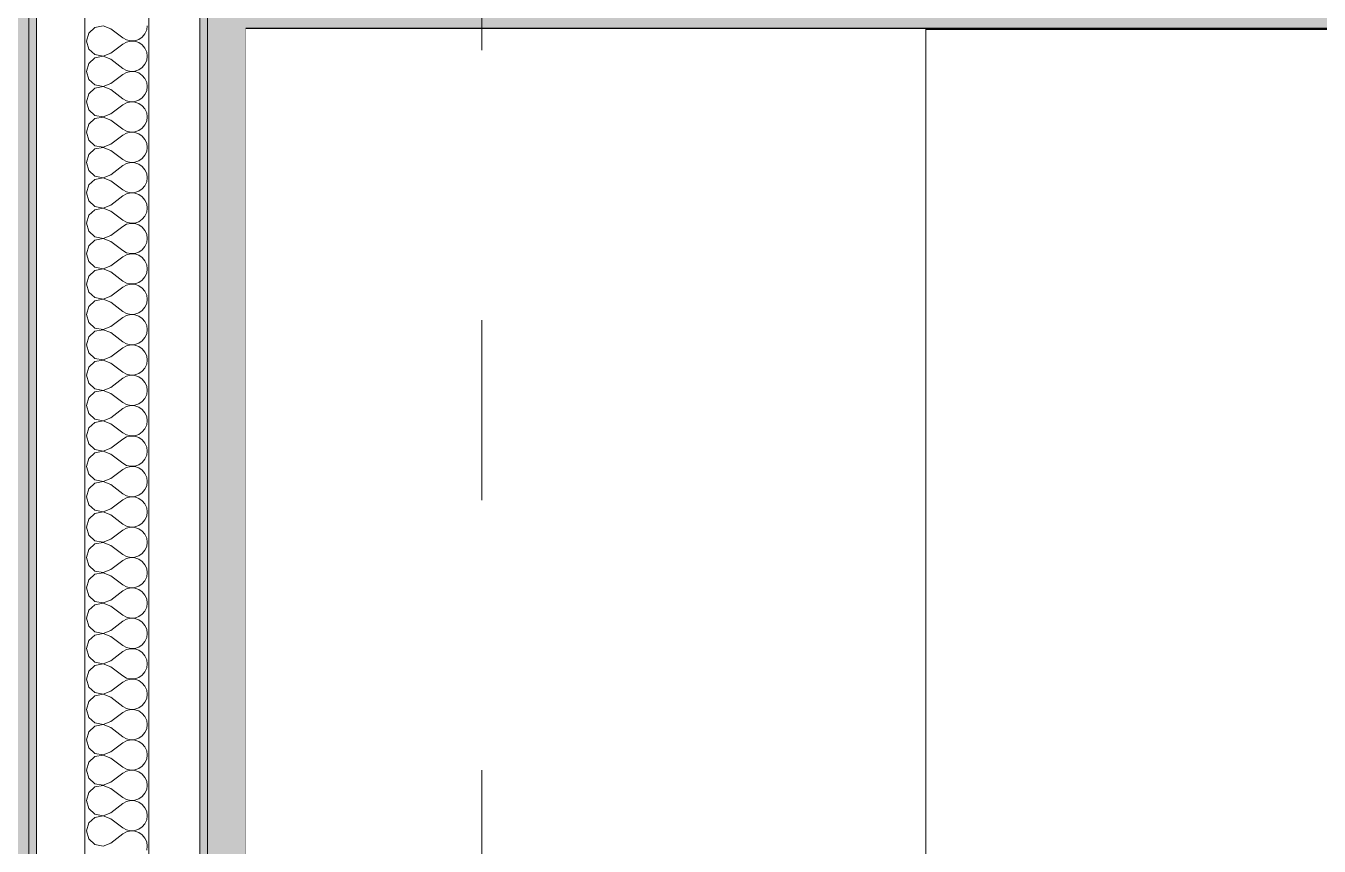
# Model space of a CAD drawing. Header units: millimetres. Extents: x -48147 to 1436659, y -488302 to 18123.
# Drawn here: x 1419576 to 1420082, y -476328 to -476007 of the extents above; entities that cross this region are included whole.
import ezdxf
from ezdxf.enums import TextEntityAlignment as Align

# ---------------------------------------------------------------- set-up
doc = ezdxf.new("R2010")
doc.units = ezdxf.units.MM
doc.header["$MEASUREMENT"] = 0
doc.linetypes.add('Double Dashed', pattern=[546.805537, 264.583325, -105.833328, 70.555556, -105.833328])
doc.linetypes.add('Wipeout_Contour', pattern=[1000, 0, -1000])
for name, color, linetype in [('A-25-M_Wall_Int', 7, 'Continuous'), ('New_A-15-MG_Structural_Grid_Phase_2', 7, 'Continuous'), ('New_A-20-M_Ceiling', 7, 'Continuous'), ('New_A-25-M_Wall_Int', 7, 'Continuous')]:
    doc.layers.add(name, color=color, linetype=linetype)
doc.layers.add('A-25-M_Wall_Int_Pen_No__87', color=8, linetype='Continuous', lineweight=20)
doc.layers.add('New_A-25-M_Wall_Int_Pen_No__1', color=7, linetype='Continuous', lineweight=13)
for name, color, linetype, lineweight, true_color in [('New_A-15-MG_Structural_Grid_Phase_2_Pen_No__222', 7, 'Continuous', 13, 0x65af33), ('New_A-20-M_Ceiling_Pen_No__107', 7, 'Continuous', 15, 0xa6a6a6), ('New_A-20-M_Ceiling_Pen_No__29', 7, 'Continuous', 50, 0x2a2a2a), ('New_A-25-M_Wall_Int_Pen_No__107', 7, 'Continuous', 15, 0xa6a6a6)]:
    doc.layers.add(name, color=color, linetype=linetype, lineweight=lineweight, true_color=true_color)
doc.styles.add('GENERATED_STYLE_2', font='')
doc.styles.get('GENERATED_STYLE_2').set_extended_font_data('Swis721 BT')

# ---------------------------------------------------------------- blocks, each defined once
blk = doc.blocks.new('Section Elem_308_2', base_point=(1424163.9, -483032.8))
at = {"layer": 'New_A-20-M_Ceiling_Pen_No__107', "linetype": 'Continuous'}
blk.add_hatch(color=256, dxfattribs=at).paths.add_polyline_path([(1430490.16, -475982.8), (1419662.12, -475982.8), (1419662.12, -476007.8), (1430490.16, -476007.8)])
at = {"layer": 'New_A-20-M_Ceiling_Pen_No__29', "linetype": 'Continuous'}
blk.add_line((1430490.16, -476007.8), (1419662.12, -476007.8), dxfattribs=at)
blk = doc.blocks.new('*X360', base_point=(1424163.9, -483032.8))
at = {"layer": 'New_A-25-M_Wall_Int_Pen_No__107', "linetype": 'Continuous'}
for p, q in [((1419600.6, -476009.43), (1419599.71, -476012.56)), ((1419603, -476007.23), (1419600.6, -476009.43)), ((1419606.2, -476006.63), (1419603, -476007.23)), ((1419609.24, -476007.8), (1419606.2, -476006.63)), ((1419609.24, -476007.8), (1419614, -476011.37)), ((1419621.59, -476011), (1419622.63, -476009.74)), ((1419622.63, -476009.74), (1419623.3, -476008.23)), ((1419623.3, -476008.23), (1419623.52, -476006.61)), ((1419599.71, -476012.56), (1419600.6, -476015.69)), ((1419609.24, -476017.32), (1419614, -476013.75)), ((1419614, -476011.37), (1419615.44, -476012.16)), ((1419615.44, -476012.95), (1419614, -476013.75)), ((1419615.44, -476012.16), (1419617.04, -476012.53)), ((1419617.04, -476012.58), (1419615.44, -476012.95)), ((1419617.04, -476012.53), (1419618.68, -476012.46)), ((1419618.68, -476012.66), (1419617.04, -476012.58)), ((1419618.68, -476012.46), (1419620.23, -476011.93)), ((1419620.23, -476013.19), (1419618.68, -476012.66)), ((1419620.23, -476011.93), (1419621.59, -476011)), ((1419621.59, -476014.12), (1419620.23, -476013.19)), ((1419622.63, -476015.38), (1419621.59, -476014.12)), ((1419623.3, -476016.88), (1419622.63, -476015.38)), ((1419600.6, -476015.69), (1419603, -476017.88)), ((1419603, -476019.14), (1419600.6, -476021.33)), ((1419603, -476017.88), (1419606.2, -476018.49)), ((1419606.2, -476018.54), (1419603, -476019.14)), ((1419606.2, -476018.49), (1419609.24, -476017.32)), ((1419609.24, -476019.7), (1419606.2, -476018.54)), ((1419609.24, -476019.7), (1419614, -476023.27)), ((1419622.63, -476021.64), (1419623.3, -476020.14)), ((1419623.52, -476018.51), (1419623.3, -476016.88)), ((1419623.3, -476020.14), (1419623.52, -476018.51)), ((1419600.6, -476021.33), (1419599.71, -476024.46)), ((1419599.71, -476024.46), (1419600.6, -476027.59)), ((1419614, -476023.27), (1419615.44, -476024.07)), ((1419615.44, -476024.86), (1419614, -476025.65)), ((1419615.44, -476024.07), (1419617.04, -476024.44)), ((1419617.04, -476024.49), (1419615.44, -476024.86)), ((1419617.04, -476024.44), (1419618.68, -476024.36)), ((1419618.68, -476024.57), (1419617.04, -476024.49)), ((1419618.68, -476024.36), (1419620.23, -476023.84)), ((1419620.23, -476025.09), (1419618.68, -476024.57)), ((1419620.23, -476023.84), (1419621.59, -476022.91)), ((1419621.59, -476026.02), (1419620.23, -476025.09)), ((1419621.59, -476022.91), (1419622.63, -476021.64)), ((1419600.6, -476027.59), (1419603, -476029.79)), ((1419603, -476029.79), (1419606.2, -476030.39)), ((1419606.2, -476030.44), (1419603, -476031.04)), ((1419606.2, -476030.39), (1419609.24, -476029.23)), ((1419609.24, -476031.61), (1419606.2, -476030.44)), ((1419609.24, -476029.23), (1419614, -476025.65)), ((1419622.63, -476027.29), (1419621.59, -476026.02)), ((1419623.3, -476028.79), (1419622.63, -476027.29)), ((1419623.52, -476030.42), (1419623.3, -476028.79)), ((1419623.3, -476032.04), (1419623.52, -476030.42)), ((1419600.6, -476033.24), (1419599.71, -476036.37)), ((1419603, -476031.04), (1419600.6, -476033.24)), ((1419609.24, -476031.61), (1419614, -476035.18)), ((1419614, -476035.18), (1419615.44, -476035.97)), ((1419618.68, -476036.26), (1419620.23, -476035.74)), ((1419620.23, -476035.74), (1419621.59, -476034.81)), ((1419621.59, -476034.81), (1419622.63, -476033.55)), ((1419622.63, -476033.55), (1419623.3, -476032.04)), ((1419599.71, -476036.37), (1419600.6, -476039.5)), ((1419600.6, -476039.5), (1419603, -476041.69)), ((1419609.24, -476041.13), (1419614, -476037.56)), ((1419615.44, -476036.76), (1419614, -476037.56)), ((1419615.44, -476035.97), (1419617.04, -476036.34)), ((1419617.04, -476036.39), (1419615.44, -476036.76)), ((1419617.04, -476036.34), (1419618.68, -476036.26)), ((1419618.68, -476036.47), (1419617.04, -476036.39)), ((1419620.23, -476037), (1419618.68, -476036.47)), ((1419621.59, -476037.93), (1419620.23, -476037)), ((1419622.63, -476039.19), (1419621.59, -476037.93)), ((1419623.3, -476040.69), (1419622.63, -476039.19)), ((1419623.52, -476042.32), (1419623.3, -476040.69)), ((1419600.6, -476045.14), (1419599.71, -476048.27)), ((1419603, -476042.95), (1419600.6, -476045.14)), ((1419603, -476041.69), (1419606.2, -476042.3)), ((1419606.2, -476042.34), (1419603, -476042.95)), ((1419606.2, -476042.3), (1419609.24, -476041.13)), ((1419609.24, -476043.51), (1419606.2, -476042.34)), ((1419609.24, -476043.51), (1419614, -476047.08)), ((1419621.59, -476046.71), (1419622.63, -476045.45)), ((1419622.63, -476045.45), (1419623.3, -476043.95)), ((1419623.3, -476043.95), (1419623.52, -476042.32)), ((1419599.71, -476048.27), (1419600.6, -476051.4)), ((1419609.24, -476053.04), (1419614, -476049.46)), ((1419614, -476047.08), (1419615.44, -476047.88)), ((1419615.44, -476048.67), (1419614, -476049.46)), ((1419615.44, -476047.88), (1419617.04, -476048.25)), ((1419617.04, -476048.3), (1419615.44, -476048.67)), ((1419617.04, -476048.25), (1419618.68, -476048.17)), ((1419618.68, -476048.38), (1419617.04, -476048.3)), ((1419618.68, -476048.17), (1419620.23, -476047.64)), ((1419620.23, -476048.9), (1419618.68, -476048.38)), ((1419620.23, -476047.64), (1419621.59, -476046.71)), ((1419621.59, -476049.83), (1419620.23, -476048.9)), ((1419622.63, -476051.1), (1419621.59, -476049.83)), ((1419600.6, -476051.4), (1419603, -476053.6)), ((1419603, -476054.85), (1419600.6, -476057.05)), ((1419603, -476053.6), (1419606.2, -476054.2)), ((1419606.2, -476054.25), (1419603, -476054.85)), ((1419606.2, -476054.2), (1419609.24, -476053.04)), ((1419609.24, -476055.42), (1419606.2, -476054.25)), ((1419609.24, -476055.42), (1419614, -476058.99)), ((1419623.3, -476052.6), (1419622.63, -476051.1)), ((1419622.63, -476057.35), (1419623.3, -476055.85)), ((1419623.52, -476054.23), (1419623.3, -476052.6)), ((1419623.3, -476055.85), (1419623.52, -476054.23)), ((1419600.6, -476057.05), (1419599.71, -476060.18)), ((1419599.71, -476060.18), (1419600.6, -476063.31)), ((1419614, -476058.99), (1419615.44, -476059.78)), ((1419615.44, -476060.57), (1419614, -476061.37)), ((1419615.44, -476059.78), (1419617.04, -476060.15)), ((1419617.04, -476060.2), (1419615.44, -476060.57)), ((1419617.04, -476060.15), (1419618.68, -476060.07)), ((1419618.68, -476060.28), (1419617.04, -476060.2)), ((1419618.68, -476060.07), (1419620.23, -476059.55)), ((1419620.23, -476060.81), (1419618.68, -476060.28)), ((1419620.23, -476059.55), (1419621.59, -476058.62)), ((1419621.59, -476061.74), (1419620.23, -476060.81)), ((1419621.59, -476058.62), (1419622.63, -476057.35)), ((1419600.6, -476063.31), (1419603, -476065.5)), ((1419603, -476065.5), (1419606.2, -476066.11)), ((1419606.2, -476066.15), (1419603, -476066.76)), ((1419606.2, -476066.11), (1419609.24, -476064.94)), ((1419609.24, -476067.32), (1419606.2, -476066.15)), ((1419609.24, -476064.94), (1419614, -476061.37)), ((1419622.63, -476063), (1419621.59, -476061.74)), ((1419623.3, -476064.5), (1419622.63, -476063)), ((1419623.52, -476066.13), (1419623.3, -476064.5)), ((1419623.3, -476067.76), (1419623.52, -476066.13)), ((1419600.6, -476068.95), (1419599.71, -476072.08)), ((1419603, -476066.76), (1419600.6, -476068.95)), ((1419609.24, -476067.32), (1419614, -476070.89)), ((1419614, -476070.89), (1419615.44, -476071.69)), ((1419620.23, -476071.45), (1419621.59, -476070.52)), ((1419621.59, -476070.52), (1419622.63, -476069.26)), ((1419622.63, -476069.26), (1419623.3, -476067.76)), ((1419599.71, -476072.08), (1419600.6, -476075.21)), ((1419600.6, -476075.21), (1419603, -476077.41)), ((1419609.24, -476076.84), (1419614, -476073.27)), ((1419615.44, -476072.48), (1419614, -476073.27)), ((1419615.44, -476071.69), (1419617.04, -476072.06)), ((1419617.04, -476072.11), (1419615.44, -476072.48)), ((1419617.04, -476072.06), (1419618.68, -476071.98)), ((1419618.68, -476072.19), (1419617.04, -476072.11)), ((1419618.68, -476071.98), (1419620.23, -476071.45)), ((1419620.23, -476072.71), (1419618.68, -476072.19)), ((1419621.59, -476073.64), (1419620.23, -476072.71)), ((1419622.63, -476074.91), (1419621.59, -476073.64)), ((1419623.3, -476076.41), (1419622.63, -476074.91)), ((1419600.6, -476080.86), (1419599.71, -476083.99)), ((1419603, -476078.66), (1419600.6, -476080.86)), ((1419603, -476077.41), (1419606.2, -476078.01)), ((1419606.2, -476078.06), (1419603, -476078.66)), ((1419606.2, -476078.01), (1419609.24, -476076.84)), ((1419609.24, -476079.23), (1419606.2, -476078.06)), ((1419609.24, -476079.23), (1419614, -476082.8)), ((1419621.59, -476082.43), (1419622.63, -476081.16)), ((1419622.63, -476081.16), (1419623.3, -476079.66)), ((1419623.52, -476078.04), (1419623.3, -476076.41)), ((1419623.3, -476079.66), (1419623.52, -476078.04)), ((1419599.71, -476083.99), (1419600.6, -476087.12)), ((1419609.24, -476088.75), (1419614, -476085.18)), ((1419614, -476082.8), (1419615.44, -476083.59)), ((1419615.44, -476084.38), (1419614, -476085.18)), ((1419615.44, -476083.59), (1419617.04, -476083.96)), ((1419617.04, -476084.01), (1419615.44, -476084.38)), ((1419617.04, -476083.96), (1419618.68, -476083.88)), ((1419618.68, -476084.09), (1419617.04, -476084.01)), ((1419618.68, -476083.88), (1419620.23, -476083.36)), ((1419620.23, -476084.62), (1419618.68, -476084.09)), ((1419620.23, -476083.36), (1419621.59, -476082.43)), ((1419621.59, -476085.55), (1419620.23, -476084.62)), ((1419622.63, -476086.81), (1419621.59, -476085.55)), ((1419600.6, -476087.12), (1419603, -476089.31)), ((1419603, -476090.57), (1419600.6, -476092.76)), ((1419603, -476089.31), (1419606.2, -476089.92)), ((1419606.2, -476089.96), (1419603, -476090.57)), ((1419606.2, -476089.92), (1419609.24, -476088.75)), ((1419609.24, -476091.13), (1419606.2, -476089.96)), ((1419609.24, -476091.13), (1419614, -476094.7)), ((1419623.3, -476088.31), (1419622.63, -476086.81)), ((1419623.52, -476089.94), (1419623.3, -476088.31)), ((1419623.3, -476091.57), (1419623.52, -476089.94)), ((1419600.6, -476092.76), (1419599.71, -476095.89)), ((1419599.71, -476095.89), (1419600.6, -476099.02)), ((1419614, -476094.7), (1419615.44, -476095.5)), ((1419615.44, -476096.29), (1419614, -476097.08)), ((1419615.44, -476095.5), (1419617.04, -476095.87)), ((1419617.04, -476095.92), (1419615.44, -476096.29)), ((1419617.04, -476095.87), (1419618.68, -476095.79)), ((1419618.68, -476096), (1419617.04, -476095.92)), ((1419618.68, -476095.79), (1419620.23, -476095.26)), ((1419620.23, -476096.52), (1419618.68, -476096)), ((1419620.23, -476095.26), (1419621.59, -476094.33)), ((1419621.59, -476097.45), (1419620.23, -476096.52)), ((1419621.59, -476094.33), (1419622.63, -476093.07)), ((1419622.63, -476093.07), (1419623.3, -476091.57)), ((1419600.6, -476099.02), (1419603, -476101.22)), ((1419603, -476101.22), (1419606.2, -476101.82)), ((1419606.2, -476101.82), (1419609.24, -476100.65)), ((1419609.24, -476100.65), (1419614, -476097.08)), ((1419622.63, -476098.72), (1419621.59, -476097.45)), ((1419623.3, -476100.22), (1419622.63, -476098.72)), ((1419623.52, -476101.84), (1419623.3, -476100.22)), ((1419600.6, -476104.67), (1419599.71, -476107.8)), ((1419603, -476102.47), (1419600.6, -476104.67)), ((1419606.2, -476101.87), (1419603, -476102.47)), ((1419609.24, -476103.04), (1419606.2, -476101.87)), ((1419609.24, -476103.04), (1419614, -476106.61)), ((1419614, -476106.61), (1419615.44, -476107.4)), ((1419620.23, -476107.17), (1419621.59, -476106.24)), ((1419621.59, -476106.24), (1419622.63, -476104.97)), ((1419622.63, -476104.97), (1419623.3, -476103.47)), ((1419623.3, -476103.47), (1419623.52, -476101.84)), ((1419599.71, -476107.8), (1419600.6, -476110.93)), ((1419600.6, -476110.93), (1419603, -476113.12)), ((1419609.24, -476112.56), (1419614, -476108.99)), ((1419615.44, -476108.19), (1419614, -476108.99)), ((1419615.44, -476107.4), (1419617.04, -476107.77)), ((1419617.04, -476107.82), (1419615.44, -476108.19)), ((1419617.04, -476107.77), (1419618.68, -476107.69)), ((1419618.68, -476107.9), (1419617.04, -476107.82)), ((1419618.68, -476107.69), (1419620.23, -476107.17)), ((1419620.23, -476108.43), (1419618.68, -476107.9)), ((1419621.59, -476109.36), (1419620.23, -476108.43)), ((1419622.63, -476110.62), (1419621.59, -476109.36)), ((1419623.3, -476112.12), (1419622.63, -476110.62)), ((1419600.6, -476116.57), (1419599.71, -476119.7)), ((1419603, -476114.38), (1419600.6, -476116.57)), ((1419603, -476113.12), (1419606.2, -476113.73)), ((1419606.2, -476113.77), (1419603, -476114.38)), ((1419606.2, -476113.73), (1419609.24, -476112.56)), ((1419609.24, -476114.94), (1419606.2, -476113.77)), ((1419609.24, -476114.94), (1419614, -476118.51)), ((1419622.63, -476116.88), (1419623.3, -476115.38)), ((1419623.52, -476113.75), (1419623.3, -476112.12)), ((1419623.3, -476115.38), (1419623.52, -476113.75)), ((1419599.71, -476119.7), (1419600.6, -476122.83)), ((1419609.24, -476124.46), (1419614, -476120.89)), ((1419614, -476118.51), (1419615.44, -476119.31)), ((1419615.44, -476120.1), (1419614, -476120.89)), ((1419615.44, -476119.31), (1419617.04, -476119.68)), ((1419617.04, -476119.73), (1419615.44, -476120.1)), ((1419617.04, -476119.68), (1419618.68, -476119.6)), ((1419618.68, -476119.81), (1419617.04, -476119.73)), ((1419618.68, -476119.6), (1419620.23, -476119.07)), ((1419620.23, -476120.33), (1419618.68, -476119.81)), ((1419620.23, -476119.07), (1419621.59, -476118.14)), ((1419621.59, -476121.26), (1419620.23, -476120.33)), ((1419621.59, -476118.14), (1419622.63, -476116.88)), ((1419622.63, -476122.52), (1419621.59, -476121.26)), ((1419600.6, -476122.83), (1419603, -476125.03)), ((1419603, -476126.28), (1419600.6, -476128.48)), ((1419603, -476125.03), (1419606.2, -476125.63)), ((1419606.2, -476125.68), (1419603, -476126.28)), ((1419606.2, -476125.63), (1419609.24, -476124.46)), ((1419609.24, -476126.84), (1419606.2, -476125.68)), ((1419609.24, -476126.84), (1419614, -476130.42)), ((1419623.3, -476124.03), (1419622.63, -476122.52)), ((1419623.52, -476125.65), (1419623.3, -476124.03)), ((1419623.3, -476127.28), (1419623.52, -476125.65)), ((1419600.6, -476128.48), (1419599.71, -476131.61)), ((1419599.71, -476131.61), (1419600.6, -476134.74)), ((1419614, -476130.42), (1419615.44, -476131.21)), ((1419615.44, -476132), (1419614, -476132.8)), ((1419615.44, -476131.21), (1419617.04, -476131.58)), ((1419617.04, -476131.63), (1419615.44, -476132)), ((1419617.04, -476131.58), (1419618.68, -476131.5)), ((1419618.68, -476131.71), (1419617.04, -476131.63)), ((1419618.68, -476131.5), (1419620.23, -476130.98)), ((1419620.23, -476132.23), (1419618.68, -476131.71)), ((1419620.23, -476130.98), (1419621.59, -476130.05)), ((1419621.59, -476130.05), (1419622.63, -476128.78)), ((1419622.63, -476128.78), (1419623.3, -476127.28)), ((1419600.6, -476134.74), (1419603, -476136.93)), ((1419603, -476136.93), (1419606.2, -476137.53)), ((1419606.2, -476137.53), (1419609.24, -476136.37)), ((1419609.24, -476136.37), (1419614, -476132.8)), ((1419621.59, -476133.16), (1419620.23, -476132.23)), ((1419622.63, -476134.43), (1419621.59, -476133.16)), ((1419623.3, -476135.93), (1419622.63, -476134.43)), ((1419623.52, -476137.56), (1419623.3, -476135.93)), ((1419600.6, -476140.38), (1419599.71, -476143.51)), ((1419603, -476138.19), (1419600.6, -476140.38)), ((1419606.2, -476137.58), (1419603, -476138.19)), ((1419609.24, -476138.75), (1419606.2, -476137.58)), ((1419609.24, -476138.75), (1419614, -476142.32)), ((1419620.23, -476142.88), (1419621.59, -476141.95)), ((1419621.59, -476141.95), (1419622.63, -476140.69)), ((1419622.63, -476140.69), (1419623.3, -476139.19)), ((1419623.3, -476139.19), (1419623.52, -476137.56)), ((1419599.71, -476143.51), (1419600.6, -476146.64)), ((1419600.6, -476146.64), (1419603, -476148.84)), ((1419609.24, -476148.27), (1419614, -476144.7)), ((1419614, -476142.32), (1419615.44, -476143.12)), ((1419615.44, -476143.91), (1419614, -476144.7)), ((1419615.44, -476143.12), (1419617.04, -476143.49)), ((1419617.04, -476143.54), (1419615.44, -476143.91)), ((1419617.04, -476143.49), (1419618.68, -476143.41)), ((1419618.68, -476143.61), (1419617.04, -476143.54)), ((1419618.68, -476143.41), (1419620.23, -476142.88)), ((1419620.23, -476144.14), (1419618.68, -476143.61)), ((1419621.59, -476145.07), (1419620.23, -476144.14)), ((1419622.63, -476146.33), (1419621.59, -476145.07)), ((1419623.3, -476147.84), (1419622.63, -476146.33)), ((1419603, -476150.09), (1419600.6, -476152.29)), ((1419603, -476148.84), (1419606.2, -476149.44)), ((1419606.2, -476149.49), (1419603, -476150.09)), ((1419606.2, -476149.44), (1419609.24, -476148.27)), ((1419609.24, -476150.65), (1419606.2, -476149.49)), ((1419609.24, -476150.65), (1419614, -476154.23)), ((1419622.63, -476152.59), (1419623.3, -476151.09)), ((1419623.52, -476149.46), (1419623.3, -476147.84)), ((1419623.3, -476151.09), (1419623.52, -476149.46)), ((1419600.6, -476152.29), (1419599.71, -476155.42)), ((1419599.71, -476155.42), (1419600.6, -476158.55)), ((1419609.24, -476160.18), (1419614, -476156.61)), ((1419614, -476154.23), (1419615.44, -476155.02)), ((1419615.44, -476155.81), (1419614, -476156.61)), ((1419615.44, -476155.02), (1419617.04, -476155.39)), ((1419617.04, -476155.44), (1419615.44, -476155.81)), ((1419617.04, -476155.39), (1419618.68, -476155.31)), ((1419618.68, -476155.52), (1419617.04, -476155.44)), ((1419618.68, -476155.31), (1419620.23, -476154.79)), ((1419620.23, -476156.04), (1419618.68, -476155.52)), ((1419620.23, -476154.79), (1419621.59, -476153.86)), ((1419621.59, -476156.97), (1419620.23, -476156.04)), ((1419621.59, -476153.86), (1419622.63, -476152.59)), ((1419622.63, -476158.24), (1419621.59, -476156.97)), ((1419600.6, -476158.55), (1419603, -476160.74)), ((1419603, -476162), (1419600.6, -476164.19)), ((1419603, -476160.74), (1419606.2, -476161.34)), ((1419606.2, -476161.39), (1419603, -476162)), ((1419606.2, -476161.34), (1419609.24, -476160.18)), ((1419609.24, -476162.56), (1419606.2, -476161.39)), ((1419623.3, -476159.74), (1419622.63, -476158.24)), ((1419623.52, -476161.37), (1419623.3, -476159.74)), ((1419623.3, -476162.99), (1419623.52, -476161.37)), ((1419600.6, -476164.19), (1419599.71, -476167.32)), ((1419599.71, -476167.32), (1419600.6, -476170.45)), ((1419609.24, -476162.56), (1419614, -476166.13)), ((1419614, -476166.13), (1419615.44, -476166.92)), ((1419615.44, -476166.92), (1419617.04, -476167.3)), ((1419617.04, -476167.34), (1419615.44, -476167.72)), ((1419617.04, -476167.3), (1419618.68, -476167.22)), ((1419618.68, -476167.42), (1419617.04, -476167.34)), ((1419618.68, -476167.22), (1419620.23, -476166.69)), ((1419620.23, -476167.95), (1419618.68, -476167.42)), ((1419620.23, -476166.69), (1419621.59, -476165.76)), ((1419621.59, -476165.76), (1419622.63, -476164.5)), ((1419622.63, -476164.5), (1419623.3, -476162.99)), ((1419600.6, -476170.45), (1419603, -476172.64)), ((1419606.2, -476173.25), (1419609.24, -476172.08)), ((1419609.24, -476172.08), (1419614, -476168.51)), ((1419615.44, -476167.72), (1419614, -476168.51)), ((1419621.59, -476168.88), (1419620.23, -476167.95)), ((1419622.63, -476170.14), (1419621.59, -476168.88)), ((1419623.3, -476171.65), (1419622.63, -476170.14)), ((1419623.52, -476173.27), (1419623.3, -476171.65)), ((1419600.6, -476176.1), (1419599.71, -476179.23)), ((1419603, -476173.9), (1419600.6, -476176.1)), ((1419603, -476172.64), (1419606.2, -476173.25)), ((1419606.2, -476173.3), (1419603, -476173.9)), ((1419609.24, -476174.46), (1419606.2, -476173.3)), ((1419609.24, -476174.46), (1419614, -476178.04)), ((1419621.59, -476177.67), (1419622.63, -476176.4)), ((1419622.63, -476176.4), (1419623.3, -476174.9)), ((1419623.3, -476174.9), (1419623.52, -476173.27)), ((1419599.71, -476179.23), (1419600.6, -476182.35)), ((1419600.6, -476182.35), (1419603, -476184.55)), ((1419609.24, -476183.99), (1419614, -476180.42)), ((1419614, -476178.04), (1419615.44, -476178.83)), ((1419615.44, -476179.62), (1419614, -476180.42)), ((1419615.44, -476178.83), (1419617.04, -476179.2)), ((1419617.04, -476179.25), (1419615.44, -476179.62)), ((1419617.04, -476179.2), (1419618.68, -476179.12)), ((1419618.68, -476179.33), (1419617.04, -476179.25)), ((1419618.68, -476179.12), (1419620.23, -476178.6)), ((1419620.23, -476179.85), (1419618.68, -476179.33)), ((1419620.23, -476178.6), (1419621.59, -476177.67)), ((1419621.59, -476180.78), (1419620.23, -476179.85)), ((1419622.63, -476182.05), (1419621.59, -476180.78)), ((1419623.3, -476183.55), (1419622.63, -476182.05)), ((1419603, -476185.81), (1419600.6, -476188)), ((1419603, -476184.55), (1419606.2, -476185.15)), ((1419606.2, -476185.2), (1419603, -476185.81)), ((1419606.2, -476185.15), (1419609.24, -476183.99)), ((1419609.24, -476186.37), (1419606.2, -476185.2)), ((1419609.24, -476186.37), (1419614, -476189.94)), ((1419622.63, -476188.31), (1419623.3, -476186.8)), ((1419623.52, -476185.18), (1419623.3, -476183.55)), ((1419623.3, -476186.8), (1419623.52, -476185.18)), ((1419600.6, -476188), (1419599.71, -476191.13)), ((1419599.71, -476191.13), (1419600.6, -476194.26)), ((1419609.24, -476195.89), (1419614, -476192.32)), ((1419614, -476189.94), (1419615.44, -476190.73)), ((1419615.44, -476191.53), (1419614, -476192.32)), ((1419615.44, -476190.73), (1419617.04, -476191.11)), ((1419617.04, -476191.15), (1419615.44, -476191.53)), ((1419617.04, -476191.11), (1419618.68, -476191.03)), ((1419618.68, -476191.23), (1419617.04, -476191.15)), ((1419618.68, -476191.03), (1419620.23, -476190.5)), ((1419620.23, -476191.76), (1419618.68, -476191.23)), ((1419620.23, -476190.5), (1419621.59, -476189.57)), ((1419621.59, -476192.69), (1419620.23, -476191.76)), ((1419621.59, -476189.57), (1419622.63, -476188.31)), ((1419622.63, -476193.95), (1419621.59, -476192.69)), ((1419600.6, -476194.26), (1419603, -476196.45)), ((1419603, -476197.71), (1419600.6, -476199.91)), ((1419603, -476196.45), (1419606.2, -476197.06)), ((1419606.2, -476197.11), (1419603, -476197.71)), ((1419606.2, -476197.06), (1419609.24, -476195.89)), ((1419609.24, -476198.27), (1419606.2, -476197.11)), ((1419623.3, -476195.46), (1419622.63, -476193.95)), ((1419623.52, -476197.08), (1419623.3, -476195.46)), ((1419623.3, -476198.71), (1419623.52, -476197.08)), ((1419600.6, -476199.91), (1419599.71, -476203.04)), ((1419609.24, -476198.27), (1419614, -476201.84)), ((1419614, -476201.84), (1419615.44, -476202.64)), ((1419615.44, -476202.64), (1419617.04, -476203.01)), ((1419618.68, -476202.93), (1419620.23, -476202.41)), ((1419620.23, -476202.41), (1419621.59, -476201.48)), ((1419621.59, -476201.48), (1419622.63, -476200.21)), ((1419622.63, -476200.21), (1419623.3, -476198.71)), ((1419599.71, -476203.04), (1419600.6, -476206.16)), ((1419600.6, -476206.16), (1419603, -476208.36)), ((1419606.2, -476208.96), (1419609.24, -476207.8)), ((1419609.24, -476207.8), (1419614, -476204.23)), ((1419615.44, -476203.43), (1419614, -476204.23)), ((1419617.04, -476203.06), (1419615.44, -476203.43)), ((1419617.04, -476203.01), (1419618.68, -476202.93)), ((1419618.68, -476203.14), (1419617.04, -476203.06)), ((1419620.23, -476203.66), (1419618.68, -476203.14)), ((1419621.59, -476204.59), (1419620.23, -476203.66)), ((1419622.63, -476205.86), (1419621.59, -476204.59)), ((1419623.3, -476207.36), (1419622.63, -476205.86)), ((1419623.52, -476208.99), (1419623.3, -476207.36)), ((1419600.6, -476211.81), (1419599.71, -476214.94)), ((1419603, -476209.62), (1419600.6, -476211.81)), ((1419603, -476208.36), (1419606.2, -476208.96)), ((1419606.2, -476209.01), (1419603, -476209.62)), ((1419609.24, -476210.18), (1419606.2, -476209.01)), ((1419609.24, -476210.18), (1419614, -476213.75)), ((1419621.59, -476213.38), (1419622.63, -476212.12)), ((1419622.63, -476212.12), (1419623.3, -476210.61)), ((1419623.3, -476210.61), (1419623.52, -476208.99)), ((1419599.71, -476214.94), (1419600.6, -476218.07)), ((1419600.6, -476218.07), (1419603, -476220.26)), ((1419609.24, -476219.7), (1419614, -476216.13)), ((1419614, -476213.75), (1419615.44, -476214.54)), ((1419615.44, -476215.34), (1419614, -476216.13)), ((1419615.44, -476214.54), (1419617.04, -476214.92)), ((1419617.04, -476214.96), (1419615.44, -476215.34)), ((1419617.04, -476214.92), (1419618.68, -476214.84)), ((1419618.68, -476215.04), (1419617.04, -476214.96)), ((1419618.68, -476214.84), (1419620.23, -476214.31)), ((1419620.23, -476215.57), (1419618.68, -476215.04)), ((1419620.23, -476214.31), (1419621.59, -476213.38)), ((1419621.59, -476216.5), (1419620.23, -476215.57)), ((1419622.63, -476217.76), (1419621.59, -476216.5)), ((1419623.3, -476219.27), (1419622.63, -476217.76)), ((1419603, -476221.52), (1419600.6, -476223.72)), ((1419603, -476220.26), (1419606.2, -476220.87)), ((1419606.2, -476220.92), (1419603, -476221.52)), ((1419606.2, -476220.87), (1419609.24, -476219.7)), ((1419609.24, -476222.08), (1419606.2, -476220.92)), ((1419609.24, -476222.08), (1419614, -476225.65)), ((1419622.63, -476224.02), (1419623.3, -476222.52)), ((1419623.52, -476220.89), (1419623.3, -476219.27)), ((1419623.3, -476222.52), (1419623.52, -476220.89)), ((1419600.6, -476223.72), (1419599.71, -476226.84)), ((1419599.71, -476226.84), (1419600.6, -476229.97)), ((1419609.24, -476231.61), (1419614, -476228.04)), ((1419614, -476225.65), (1419615.44, -476226.45)), ((1419615.44, -476227.24), (1419614, -476228.04)), ((1419615.44, -476226.45), (1419617.04, -476226.82)), ((1419617.04, -476226.87), (1419615.44, -476227.24)), ((1419617.04, -476226.82), (1419618.68, -476226.74)), ((1419618.68, -476226.95), (1419617.04, -476226.87)), ((1419618.68, -476226.74), (1419620.23, -476226.22)), ((1419620.23, -476227.47), (1419618.68, -476226.95)), ((1419620.23, -476226.22), (1419621.59, -476225.29)), ((1419621.59, -476228.4), (1419620.23, -476227.47)), ((1419621.59, -476225.29), (1419622.63, -476224.02)), ((1419600.6, -476229.97), (1419603, -476232.17)), ((1419603, -476232.17), (1419606.2, -476232.77)), ((1419606.2, -476232.82), (1419603, -476233.43)), ((1419606.2, -476232.77), (1419609.24, -476231.61)), ((1419609.24, -476233.99), (1419606.2, -476232.82)), ((1419622.63, -476229.67), (1419621.59, -476228.4)), ((1419623.3, -476231.17), (1419622.63, -476229.67)), ((1419623.52, -476232.8), (1419623.3, -476231.17)), ((1419623.3, -476234.42), (1419623.52, -476232.8)), ((1419600.6, -476235.62), (1419599.71, -476238.75)), ((1419603, -476233.43), (1419600.6, -476235.62)), ((1419609.24, -476233.99), (1419614, -476237.56)), ((1419614, -476237.56), (1419615.44, -476238.35)), ((1419615.44, -476238.35), (1419617.04, -476238.73)), ((1419618.68, -476238.65), (1419620.23, -476238.12)), ((1419620.23, -476238.12), (1419621.59, -476237.19)), ((1419621.59, -476237.19), (1419622.63, -476235.93)), ((1419622.63, -476235.93), (1419623.3, -476234.42)), ((1419599.71, -476238.75), (1419600.6, -476241.88)), ((1419600.6, -476241.88), (1419603, -476244.07)), ((1419609.24, -476243.51), (1419614, -476239.94)), ((1419615.44, -476239.15), (1419614, -476239.94)), ((1419617.04, -476238.77), (1419615.44, -476239.15)), ((1419617.04, -476238.73), (1419618.68, -476238.65)), ((1419618.68, -476238.85), (1419617.04, -476238.77)), ((1419620.23, -476239.38), (1419618.68, -476238.85)), ((1419621.59, -476240.31), (1419620.23, -476239.38)), ((1419622.63, -476241.57), (1419621.59, -476240.31)), ((1419623.3, -476243.08), (1419622.63, -476241.57)), ((1419623.52, -476244.7), (1419623.3, -476243.08)), ((1419600.6, -476247.52), (1419599.71, -476250.65)), ((1419603, -476245.33), (1419600.6, -476247.52)), ((1419603, -476244.07), (1419606.2, -476244.68)), ((1419606.2, -476244.73), (1419603, -476245.33)), ((1419606.2, -476244.68), (1419609.24, -476243.51)), ((1419609.24, -476245.89), (1419606.2, -476244.73)), ((1419609.24, -476245.89), (1419614, -476249.46)), ((1419621.59, -476249.1), (1419622.63, -476247.83)), ((1419622.63, -476247.83), (1419623.3, -476246.33)), ((1419623.3, -476246.33), (1419623.52, -476244.7)), ((1419599.71, -476250.65), (1419600.6, -476253.78)), ((1419609.24, -476255.42), (1419614, -476251.84)), ((1419614, -476249.46), (1419615.44, -476250.26)), ((1419615.44, -476251.05), (1419614, -476251.84)), ((1419615.44, -476250.26), (1419617.04, -476250.63)), ((1419617.04, -476250.68), (1419615.44, -476251.05)), ((1419617.04, -476250.63), (1419618.68, -476250.55)), ((1419618.68, -476250.76), (1419617.04, -476250.68)), ((1419618.68, -476250.55), (1419620.23, -476250.03)), ((1419620.23, -476251.28), (1419618.68, -476250.76)), ((1419620.23, -476250.03), (1419621.59, -476249.1)), ((1419621.59, -476252.21), (1419620.23, -476251.28)), ((1419622.63, -476253.48), (1419621.59, -476252.21)), ((1419623.3, -476254.98), (1419622.63, -476253.48)), ((1419600.6, -476253.78), (1419603, -476255.98)), ((1419603, -476257.23), (1419600.6, -476259.43)), ((1419603, -476255.98), (1419606.2, -476256.58)), ((1419606.2, -476256.63), (1419603, -476257.23)), ((1419606.2, -476256.58), (1419609.24, -476255.42)), ((1419609.24, -476257.8), (1419606.2, -476256.63)), ((1419609.24, -476257.8), (1419614, -476261.37)), ((1419622.63, -476259.74), (1419623.3, -476258.23)), ((1419623.52, -476256.61), (1419623.3, -476254.98)), ((1419623.3, -476258.23), (1419623.52, -476256.61)), ((1419600.6, -476259.43), (1419599.71, -476262.56)), ((1419599.71, -476262.56), (1419600.6, -476265.69)), ((1419614, -476261.37), (1419615.44, -476262.16)), ((1419615.44, -476262.95), (1419614, -476263.75)), ((1419615.44, -476262.16), (1419617.04, -476262.53)), ((1419617.04, -476262.58), (1419615.44, -476262.95)), ((1419617.04, -476262.53), (1419618.68, -476262.46)), ((1419618.68, -476262.66), (1419617.04, -476262.58)), ((1419618.68, -476262.46), (1419620.23, -476261.93)), ((1419620.23, -476263.19), (1419618.68, -476262.66)), ((1419620.23, -476261.93), (1419621.59, -476261)), ((1419621.59, -476264.12), (1419620.23, -476263.19)), ((1419621.59, -476261), (1419622.63, -476259.74)), ((1419600.6, -476265.69), (1419603, -476267.88)), ((1419603, -476267.88), (1419606.2, -476268.49)), ((1419606.2, -476268.54), (1419603, -476269.14)), ((1419606.2, -476268.49), (1419609.24, -476267.32)), ((1419609.24, -476269.7), (1419606.2, -476268.54)), ((1419609.24, -476267.32), (1419614, -476263.75)), ((1419622.63, -476265.38), (1419621.59, -476264.12)), ((1419623.3, -476266.88), (1419622.63, -476265.38)), ((1419623.52, -476268.51), (1419623.3, -476266.88)), ((1419623.3, -476270.14), (1419623.52, -476268.51)), ((1419600.6, -476271.33), (1419599.71, -476274.46)), ((1419603, -476269.14), (1419600.6, -476271.33)), ((1419609.24, -476269.7), (1419614, -476273.27)), ((1419614, -476273.27), (1419615.44, -476274.07)), ((1419620.23, -476273.84), (1419621.59, -476272.91)), ((1419621.59, -476272.91), (1419622.63, -476271.64)), ((1419622.63, -476271.64), (1419623.3, -476270.14)), ((1419599.71, -476274.46), (1419600.6, -476277.59)), ((1419600.6, -476277.59), (1419603, -476279.79)), ((1419609.24, -476279.23), (1419614, -476275.65)), ((1419615.44, -476274.86), (1419614, -476275.65)), ((1419615.44, -476274.07), (1419617.04, -476274.44)), ((1419617.04, -476274.49), (1419615.44, -476274.86)), ((1419617.04, -476274.44), (1419618.68, -476274.36)), ((1419618.68, -476274.57), (1419617.04, -476274.49)), ((1419618.68, -476274.36), (1419620.23, -476273.84)), ((1419620.23, -476275.09), (1419618.68, -476274.57)), ((1419621.59, -476276.02), (1419620.23, -476275.09)), ((1419622.63, -476277.29), (1419621.59, -476276.02)), ((1419623.3, -476278.79), (1419622.63, -476277.29)), ((1419623.52, -476280.42), (1419623.3, -476278.79)), ((1419600.6, -476283.24), (1419599.71, -476286.37)), ((1419603, -476281.04), (1419600.6, -476283.24)), ((1419603, -476279.79), (1419606.2, -476280.39)), ((1419606.2, -476280.44), (1419603, -476281.04)), ((1419606.2, -476280.39), (1419609.24, -476279.23)), ((1419609.24, -476281.61), (1419606.2, -476280.44)), ((1419609.24, -476281.61), (1419614, -476285.18)), ((1419621.59, -476284.81), (1419622.63, -476283.55)), ((1419622.63, -476283.55), (1419623.3, -476282.04)), ((1419623.3, -476282.04), (1419623.52, -476280.42)), ((1419599.71, -476286.37), (1419600.6, -476289.5)), ((1419609.24, -476291.13), (1419614, -476287.56)), ((1419614, -476285.18), (1419615.44, -476285.97)), ((1419615.44, -476286.76), (1419614, -476287.56)), ((1419615.44, -476285.97), (1419617.04, -476286.34)), ((1419617.04, -476286.39), (1419615.44, -476286.76)), ((1419617.04, -476286.34), (1419618.68, -476286.26)), ((1419618.68, -476286.47), (1419617.04, -476286.39)), ((1419618.68, -476286.26), (1419620.23, -476285.74)), ((1419620.23, -476287), (1419618.68, -476286.47)), ((1419620.23, -476285.74), (1419621.59, -476284.81)), ((1419621.59, -476287.93), (1419620.23, -476287)), ((1419622.63, -476289.19), (1419621.59, -476287.93)), ((1419600.6, -476289.5), (1419603, -476291.69)), ((1419603, -476292.95), (1419600.6, -476295.14)), ((1419603, -476291.69), (1419606.2, -476292.3)), ((1419606.2, -476292.34), (1419603, -476292.95)), ((1419606.2, -476292.3), (1419609.24, -476291.13)), ((1419609.24, -476293.51), (1419606.2, -476292.34)), ((1419609.24, -476293.51), (1419614, -476297.08)), ((1419623.3, -476290.69), (1419622.63, -476289.19)), ((1419622.63, -476295.45), (1419623.3, -476293.95)), ((1419623.52, -476292.32), (1419623.3, -476290.69)), ((1419623.3, -476293.95), (1419623.52, -476292.32)), ((1419600.6, -476295.14), (1419599.71, -476298.27)), ((1419599.71, -476298.27), (1419600.6, -476301.4)), ((1419614, -476297.08), (1419615.44, -476297.88)), ((1419615.44, -476298.67), (1419614, -476299.46)), ((1419615.44, -476297.88), (1419617.04, -476298.25)), ((1419617.04, -476298.3), (1419615.44, -476298.67)), ((1419617.04, -476298.25), (1419618.68, -476298.17)), ((1419618.68, -476298.38), (1419617.04, -476298.3)), ((1419618.68, -476298.17), (1419620.23, -476297.64)), ((1419620.23, -476298.9), (1419618.68, -476298.38)), ((1419620.23, -476297.64), (1419621.59, -476296.71)), ((1419621.59, -476299.83), (1419620.23, -476298.9)), ((1419621.59, -476296.71), (1419622.63, -476295.45)), ((1419600.6, -476301.4), (1419603, -476303.6)), ((1419603, -476303.6), (1419606.2, -476304.2)), ((1419606.2, -476304.2), (1419609.24, -476303.04)), ((1419609.24, -476303.04), (1419614, -476299.46)), ((1419622.63, -476301.1), (1419621.59, -476299.83)), ((1419623.3, -476302.6), (1419622.63, -476301.1)), ((1419623.52, -476304.23), (1419623.3, -476302.6)), ((1419600.6, -476307.05), (1419599.71, -476310.18)), ((1419603, -476304.85), (1419600.6, -476307.05)), ((1419606.2, -476304.25), (1419603, -476304.85)), ((1419609.24, -476305.42), (1419606.2, -476304.25)), ((1419609.24, -476305.42), (1419614, -476308.99)), ((1419614, -476308.99), (1419615.44, -476309.78)), ((1419620.23, -476309.55), (1419621.59, -476308.62)), ((1419621.59, -476308.62), (1419622.63, -476307.35)), ((1419622.63, -476307.35), (1419623.3, -476305.85)), ((1419623.3, -476305.85), (1419623.52, -476304.23)), ((1419599.71, -476310.18), (1419600.6, -476313.31)), ((1419600.6, -476313.31), (1419603, -476315.5)), ((1419609.24, -476314.94), (1419614, -476311.37)), ((1419615.44, -476310.57), (1419614, -476311.37)), ((1419615.44, -476309.78), (1419617.04, -476310.15)), ((1419617.04, -476310.2), (1419615.44, -476310.57)), ((1419617.04, -476310.15), (1419618.68, -476310.07)), ((1419618.68, -476310.28), (1419617.04, -476310.2)), ((1419618.68, -476310.07), (1419620.23, -476309.55)), ((1419620.23, -476310.81), (1419618.68, -476310.28)), ((1419621.59, -476311.74), (1419620.23, -476310.81)), ((1419622.63, -476313), (1419621.59, -476311.74)), ((1419623.3, -476314.5), (1419622.63, -476313)), ((1419600.6, -476318.95), (1419599.71, -476322.08)), ((1419603, -476316.76), (1419600.6, -476318.95)), ((1419603, -476315.5), (1419606.2, -476316.11)), ((1419606.2, -476316.15), (1419603, -476316.76)), ((1419606.2, -476316.11), (1419609.24, -476314.94)), ((1419609.24, -476317.32), (1419606.2, -476316.15)), ((1419609.24, -476317.32), (1419614, -476320.89)), ((1419621.59, -476320.52), (1419622.63, -476319.26)), ((1419622.63, -476319.26), (1419623.3, -476317.76)), ((1419623.52, -476316.13), (1419623.3, -476314.5)), ((1419623.3, -476317.76), (1419623.52, -476316.13)), ((1419599.71, -476322.08), (1419600.6, -476325.21)), ((1419609.24, -476326.84), (1419614, -476323.27)), ((1419614, -476320.89), (1419615.44, -476321.69)), ((1419615.44, -476322.48), (1419614, -476323.27)), ((1419615.44, -476321.69), (1419617.04, -476322.06)), ((1419617.04, -476322.11), (1419615.44, -476322.48)), ((1419617.04, -476322.06), (1419618.68, -476321.98)), ((1419618.68, -476322.19), (1419617.04, -476322.11)), ((1419618.68, -476321.98), (1419620.23, -476321.45)), ((1419620.23, -476322.71), (1419618.68, -476322.19)), ((1419620.23, -476321.45), (1419621.59, -476320.52)), ((1419621.59, -476323.64), (1419620.23, -476322.71)), ((1419622.63, -476324.91), (1419621.59, -476323.64)), ((1419600.6, -476325.21), (1419603, -476327.41)), ((1419603, -476327.41), (1419606.2, -476328.01)), ((1419606.2, -476328.01), (1419609.24, -476326.84)), ((1419623.3, -476326.41), (1419622.63, -476324.91)), ((1419623.52, -476328.04), (1419623.3, -476326.41)), ((1419623.3, -476329.66), (1419623.52, -476328.04))]:
    blk.add_line(p, q, dxfattribs=at)
blk = doc.blocks.new('Section Elem_332_2', base_point=(1424163.9, -483032.8))
at = {"layer": 'New_A-25-M_Wall_Int_Pen_No__107', "linetype": 'Continuous'}
for points in [[(1419562.12, -475382.8), (1419562.12, -478982.8), (1419577.12, -478982.8), (1419577.12, -475382.8)], [(1419647.12, -478982.8), (1419662.12, -478982.8), (1419662.12, -475382.8), (1419647.12, -475382.8)]]:
    blk.add_hatch(color=256, dxfattribs=at).paths.add_polyline_path(points)
at = {"layer": 'New_A-25-M_Wall_Int_Pen_No__107', "linetype": 'Continuous', "lineweight": 0, "true_color": 0x535353}
blk.add_hatch(color=251, dxfattribs=at).paths.add_polyline_path([(1419644.12, -478982.8), (1419647.12, -478982.8), (1419647.12, -475382.8), (1419644.12, -475382.8)])
at = {"layer": 'New_A-25-M_Wall_Int_Pen_No__1', "linetype": 'Continuous'}
for p, q in [((1419577.12, -475382.8), (1419577.12, -478982.8)), ((1419647.12, -475382.8), (1419647.12, -478982.8)), ((1419662.12, -476007.8), (1419662.12, -478982.8))]:
    blk.add_line(p, q, dxfattribs=at)
at = {"color": 254, "linetype": 'Wipeout_Contour', "lineweight": 0, "ltscale": 5990749.355573635}
blk.add_wipeout([(1419624.12, -478982.8), (1419644.12, -478982.8), (1419644.12, -475382.8), (1419624.12, -475382.8)], dxfattribs=at).dxf.layer = 'New_A-25-M_Wall_Int'
at = {"layer": 'New_A-25-M_Wall_Int_Pen_No__1', "linetype": 'Continuous'}
blk.add_line((1419644.12, -475382.8), (1419644.12, -478982.8), dxfattribs=at)
at = {"color": 254, "linetype": 'Wipeout_Contour', "lineweight": 0, "ltscale": 5990664.046063169}
blk.add_wipeout([(1419599.12, -478982.8), (1419624.12, -478982.8), (1419624.12, -475382.8), (1419599.12, -475382.8)], dxfattribs=at).dxf.layer = 'New_A-25-M_Wall_Int'
at = {"layer": 'New_A-25-M_Wall_Int_Pen_No__1', "linetype": 'Continuous'}
blk.add_line((1419624.12, -475382.8), (1419624.12, -478982.8), dxfattribs=at)
at = {"layer": 'New_A-25-M_Wall_Int'}
blk.add_blockref('*X360', (1424163.9, -483032.8), dxfattribs=at)
at = {"color": 254, "linetype": 'Wipeout_Contour', "lineweight": 0, "ltscale": 5990580.632433724}
blk.add_wipeout([(1419580.12, -478982.8), (1419599.12, -478982.8), (1419599.12, -475382.8), (1419580.12, -475382.8)], dxfattribs=at).dxf.layer = 'New_A-25-M_Wall_Int'
at = {"layer": 'New_A-25-M_Wall_Int_Pen_No__107', "linetype": 'Continuous', "lineweight": 0, "true_color": 0x535353}
blk.add_hatch(color=251, dxfattribs=at).paths.add_polyline_path([(1419577.12, -478982.8), (1419580.12, -478982.8), (1419580.12, -475382.8), (1419577.12, -475382.8)])
at = {"layer": 'New_A-25-M_Wall_Int_Pen_No__1', "linetype": 'Continuous'}
for p, q in [((1419580.12, -475382.8), (1419580.12, -478982.8)), ((1419599.12, -475382.8), (1419599.12, -478982.8))]:
    blk.add_line(p, q, dxfattribs=at)
blk = doc.blocks.new('Section Elem_406_2', base_point=(1424163.9, -483032.8))
at = {"color": 254, "linetype": 'Wipeout_Contour', "lineweight": 0, "ltscale": 5992233.927010693}
blk.add_wipeout([(1419928.44, -476007.8), (1419913.44, -476007.8), (1419913.44, -478982.8), (1419928.44, -478982.8)], dxfattribs=at).dxf.layer = 'A-25-M_Wall_Int'
at = {"layer": 'A-25-M_Wall_Int_Pen_No__87', "linetype": 'Continuous'}
blk.add_line((1419928.44, -476007.8), (1419928.44, -478982.8), dxfattribs=at)
blk = doc.blocks.new('Section Elem_407_2', base_point=(1424163.9, -483032.8))
at = {"color": 254, "linetype": 'Wipeout_Contour', "lineweight": 0, "ltscale": 5991729.077195933}
blk.add_wipeout([(1419662.12, -476007.8), (1419662.12, -478982.8), (1419913.44, -478982.8), (1419913.44, -476007.8)], dxfattribs=at).dxf.layer = 'A-25-M_Wall_Int'
blk = doc.blocks.new('Standard grid marker[3]_2', base_point=(1419754.62, -461628.17))
at = {"layer": 'New_A-15-MG_Structural_Grid_Phase_2_Pen_No__222', "linetype": 'Double Dashed'}
blk.add_line((1419754.62, -462628.17), (1419754.62, -486032.8), dxfattribs=at)
at = {"layer": 'New_A-15-MG_Structural_Grid_Phase_2_Pen_No__222', "style": 'GENERATED_STYLE_2'}
for tag, p in [('AC_MarkerText_1_0', (1419754.62, -461357.58)), ('AC_MarkerText_1_1', (1419754.62, -487262.21))]:
    blk.add_attdef(tag, text='', height=175, rotation=360, dxfattribs=at).set_placement(p, align=Align.MIDDLE_CENTER)

msp = doc.modelspace()

# ---------------------------------------------------------------- block references
at = {"layer": 'New_A-20-M_Ceiling'}
msp.add_blockref('Section Elem_308_2', (1424163.9, -483032.8), dxfattribs=at)

# ---------------------------------------------------------------- next in the draw order: block references
at = {"layer": 'A-25-M_Wall_Int'}
msp.add_blockref('Section Elem_406_2', (1424163.9, -483032.8), dxfattribs=at)
at = {"layer": 'New_A-25-M_Wall_Int'}
msp.add_blockref('Section Elem_332_2', (1424163.9, -483032.8), dxfattribs=at)

# ---------------------------------------------------------------- next in the draw order: block references
at = {"layer": 'A-25-M_Wall_Int'}
msp.add_blockref('Section Elem_407_2', (1424163.9, -483032.8), dxfattribs=at)

# ---------------------------------------------------------------- next in the draw order: block references
at = {"layer": 'New_A-15-MG_Structural_Grid_Phase_2', "color": 8, "linetype": 'Continuous', "lineweight": 15}
msp.add_blockref('Standard grid marker[3]_2', (1419754.62, -461628.17), dxfattribs=at)

doc.saveas('drawing.dxf')
